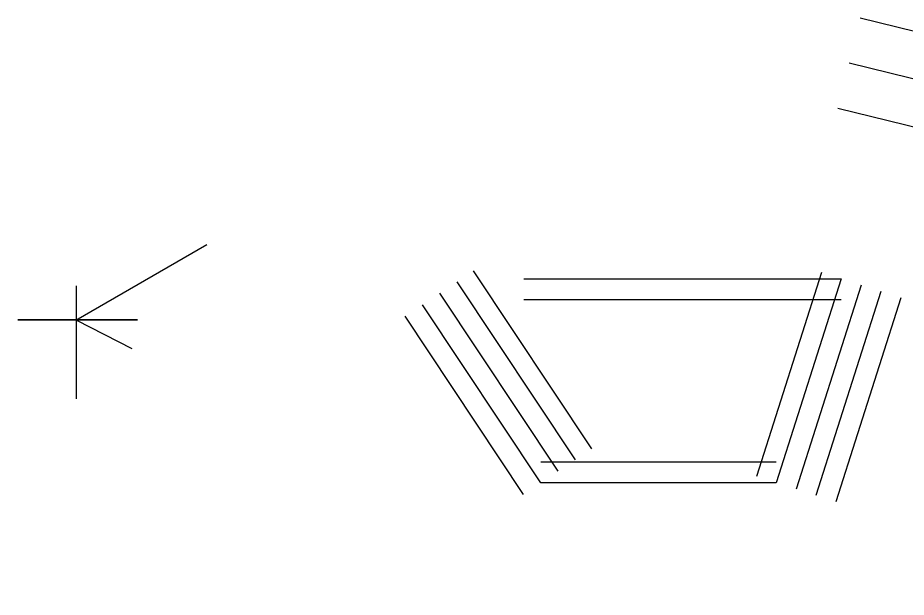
# Model space of a CAD drawing. Header units: millimetres. Extents: x -374 to 5356, y 521 to 6134.
# Drawn here: x -374 to 2563, y 1444 to 3359 of the extents above; entities that cross this region are included whole.
import ezdxf

# ---------------------------------------------------------------- set-up
doc = ezdxf.new("R2010")
doc.units = ezdxf.units.MM

msp = doc.modelspace()

# ---------------------------------------------------------------- linework, layer by layer
for p, q in [((-182.392, 2359.834), (250.621, 2609.834)), ((1524.196, 1933.949), (1133.016, 2522.627)), ((2282.952, 2517.337), (2068.018, 1842.722)), ((-180.038, 2361.151), (-180.038, 2473.357)), ((1470.059, 1897.975), (1078.879, 2486.652)), ((1299.607, 2496.458), (2348.485, 2496.458)), ((2348.485, 2496.458), (2133.551, 1821.843)), ((2414.018, 2475.579), (2199.084, 1800.964)), ((1412.774, 1859.909), (1021.594, 2448.586)), ((2479.552, 2454.7), (2264.618, 1780.085)), ((1355.49, 1821.843), (964.31, 2410.52)), ((1299.607, 2427.679), (2348.485, 2427.679)), ((2545.085, 2433.821), (2330.151, 1759.206)), ((22.292, 2361.151), (-374.053, 2361.151)), ((-374.053, 2361.151), (-180.038, 2361.151)), ((-180.038, 2099.339), (-180.038, 2361.151)), ((-180.038, 2361.151), (22.292, 2361.151)), ((-179.704, 2359.58), (3.537, 2265.582)), ((1298.205, 1783.777), (907.025, 2372.454)), ((2133.551, 1890.622), (1355.49, 1890.622)), ((2133.551, 1821.843), (1355.49, 1821.843))]:
    msp.add_line(p, q)
for points in [[(2410.944, 3359.093), (3394.036, 3117.731)], [(2374.277, 3209.746), (3844.426, 2848.805), (3547.817, 3265.606), (3547.817, 1976.532), (2924.508, 1976.532), (3307.091, 2406.223), (4433.346, 2406.223), (4433.346, 1748.795), (3556.415, 1443.714), (2619.302, 1443.714)], [(2337.611, 3060.4), (3394.036, 2801.034), (3394.036, 2560.005)]]:
    msp.add_lwpolyline(points)

doc.saveas('drawing.dxf')
